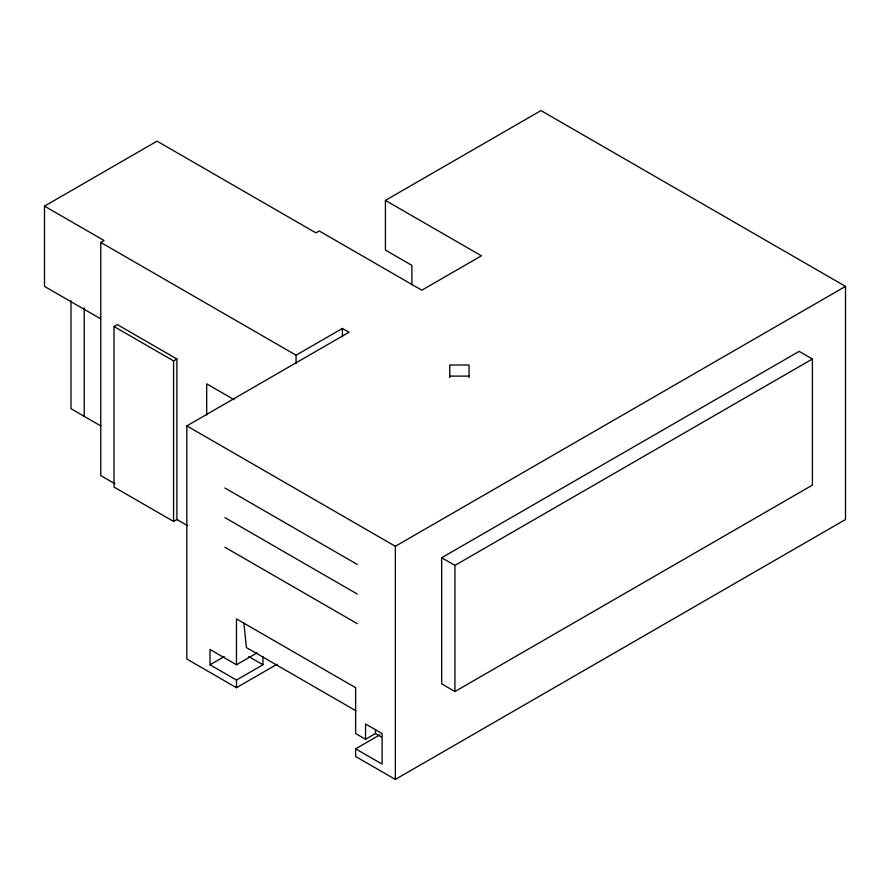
<?xml version="1.0" encoding="UTF-8"?>
<svg xmlns="http://www.w3.org/2000/svg" width="890" height="890" viewBox="0 0 890 890"><rect width="100%" height="100%" fill="white"/><g stroke="black" fill="none" stroke-linecap="round" stroke-linejoin="round"><path stroke-width="1.33" d="M100.659 318.809L44.5 286.391L44.5 206.124L157.041 141.154L315.917 232.88L319.221 230.966L421.827 290.207L481.412 255.808L385.426 200.395L385.426 250.079L411.903 265.365L411.903 284.822M114.955 483.771L100.77 475.583L100.77 242.436L104.074 240.523L44.5 206.124M176.899 519.526L173.583 521.44L114.009 487.041L114.009 326.519L117.313 324.605L176.899 359.004L176.899 519.526L187.623 525.723M385.426 200.395L540.986 110.583L845.5 286.391L845.5 519.526L395.349 779.418L355.633 756.489L355.633 748.846L379.796 734.895M114.009 326.519L173.583 360.917L176.899 359.004M100.77 242.436L296.059 355.188L342.394 328.432L349.014 332.248L186.822 425.887L186.822 659.034L236.473 687.692L277.146 664.218M186.822 425.887L395.349 546.282L845.5 286.391M257.11 652.848L236.473 664.763L209.995 649.477L209.995 664.763L224.18 656.575M441.685 557.741L799.164 351.361L812.403 359.004L812.403 485.128L454.935 691.519L441.685 683.876L441.685 557.741L454.935 565.395L812.403 359.004M209.995 664.763L236.473 680.049L262.951 664.763L262.951 656.419M236.473 664.763L236.473 618.895L355.633 687.692L355.633 733.56L365.556 739.29L375.491 733.56L381.454 736.998M449.762 376.114L469.03 376.114M234.092 399.677L206.691 383.846L206.691 414.985M224.892 487.998L357.291 564.438M100.904 425.965L70.978 408.688L70.978 300.753M224.892 517.613L357.291 594.053M224.892 547.239L357.291 623.679M355.933 710.798L246.408 647.564L243.927 623.2M248.766 656.575L262.951 664.763M355.633 748.846L382.11 764.132L382.11 733.56L365.556 724.004L365.556 739.29M469.03 377.505L469.03 365L449.762 365L449.762 377.505M454.935 565.395L454.935 691.519M395.349 546.282L395.349 779.418M375.491 729.388L375.491 733.56M342.394 328.432L342.394 336.754M296.059 355.188L296.059 363.487M236.473 680.049L236.473 687.692M173.583 360.917L173.583 521.44M84.216 307.929L84.216 416.342"/></g></svg>
